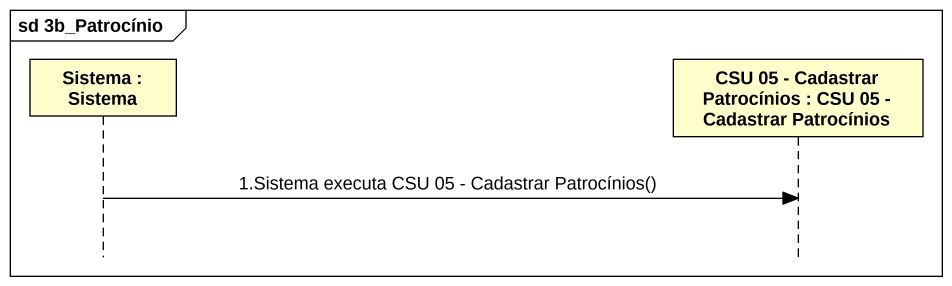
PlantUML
@startuml
mainframe sd 3b_Patrocínio
hide footbox
participant "Sistema : Sistema" as Sistema
participant "CSU 05 - Cadastrar Patrocínios : CSU 05 - Cadastrar Patrocínios" as CSU_05_Cadastrar_Patrocínios

Sistema -> CSU_05_Cadastrar_Patrocínios : 1.Sistema executa CSU 05 - Cadastrar Patrocínios()
@enduml
